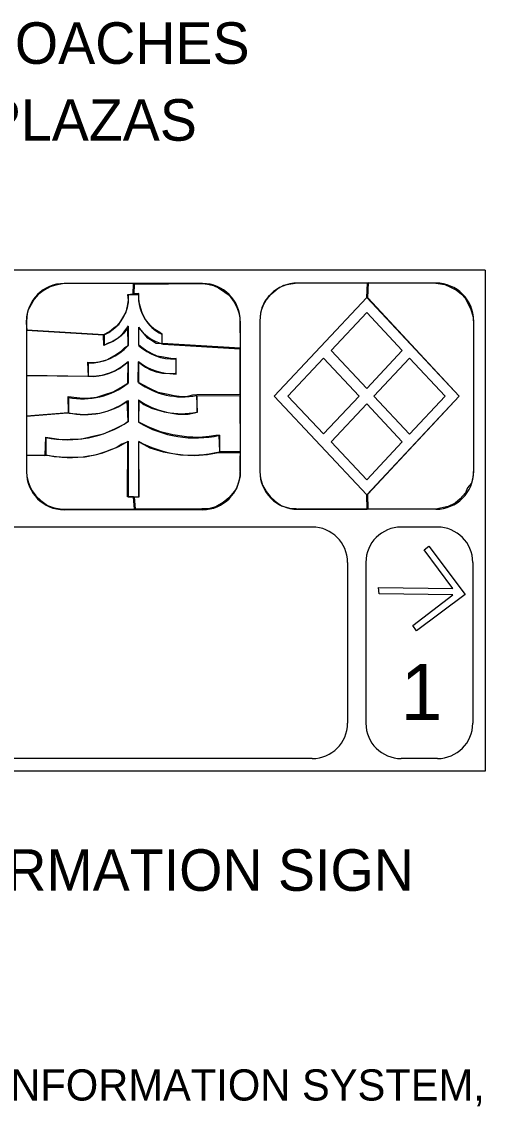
# Model space of a CAD drawing. Extents: x 52521.5 to 52556.9, y 9932.2 to 9956.4.
# Drawn here: x 52543.38 to 52545.62, y 9937.94 to 9943.16 of the extents above; entities that cross this region are included whole.
import ezdxf

# ---------------------------------------------------------------- set-up
doc = ezdxf.new("R2010")
doc.units = 0
for name, color, linetype in [('Level 1', 7, 'Continuous'), ('Level 2', 7, 'Continuous'), ('Level 21', 7, 'Continuous'), ('Level 3', 7, 'Continuous'), ('Level 45', 7, 'Continuous')]:
    doc.layers.add(name, color=color, linetype=linetype)

msp = doc.modelspace()

# ---------------------------------------------------------------- linework, layer by layer
at = {"layer": 'Level 1'}
for p, q in [((52545.616, 9941.9613), (52539.976, 9941.9613)), ((52545.616, 9941.9613), (52545.616, 9939.5495)), ((52544.2549, 9941.8978), (52543.5892, 9941.8978)), ((52545.3783, 9941.8998), (52544.7126, 9941.8998)), ((52543.4077, 9941.7162), (52543.4077, 9940.99)), ((52544.4365, 9941.7162), (52544.4365, 9940.99)), ((52544.5309, 9941.7183), (52544.5309, 9940.9921)), ((52545.5598, 9941.7183), (52545.5598, 9940.9921)), ((52544.2549, 9940.8084), (52543.5892, 9940.8084)), ((52545.3783, 9940.8105), (52544.7126, 9940.8105)), ((52544.783, 9940.7248), (52540.2065, 9940.7248)), ((52545.3855, 9940.7248), (52545.2113, 9940.7248)), ((52544.953, 9940.5548), (52544.953, 9939.78)), ((52545.0412, 9940.5548), (52545.0412, 9939.78)), ((52545.5555, 9940.5548), (52545.5555, 9939.78)), ((52544.783, 9939.61), (52540.2065, 9939.61)), ((52545.3855, 9939.61), (52545.2113, 9939.61)), ((52545.616, 9939.5495), (52539.976, 9939.5495))]:
    msp.add_line(p, q, dxfattribs=at)
for points in [[(52545.0453, 9941.8306), (52544.6001, 9941.3552)], [(52545.4907, 9941.3552), (52545.0453, 9941.8306)], [(52544.6001, 9941.3552), (52545.0453, 9940.8797)], [(52545.0453, 9940.8797), (52545.4907, 9941.3552)]]:
    msp.add_lwpolyline(points, dxfattribs=at)
for centre, radius, start, end in [((52543.5892, 9941.7162), 0.1816, 90, 180), ((52544.255, 9941.7162), 0.1816, 0, 90), ((52544.7125, 9941.7183), 0.1816, 90, 180), ((52545.3783, 9941.7183), 0.1816, 0, 90), ((52543.5892, 9940.99), 0.1816, 180, 270), ((52544.255, 9940.99), 0.1816, 270, 0), ((52544.7125, 9940.9921), 0.1816, 180, 270), ((52545.3783, 9940.9921), 0.1816, 270, 0), ((52544.783, 9940.5548), 0.17, 0, 90), ((52545.2113, 9940.5548), 0.17, 90, 180), ((52545.3855, 9940.5548), 0.17, 0, 90), ((52544.783, 9939.78), 0.17, 270, 0), ((52545.2113, 9939.78), 0.17, 180, 270), ((52545.3855, 9939.78), 0.17, 270, 0)]:
    msp.add_arc(centre, radius, start, end, dxfattribs=at)
at = {"layer": 'Level 21'}
for p, q in [((52543.8971, 9941.8447), (52543.9471, 9941.8447)), ((52543.8971, 9941.8447), (52543.8971, 9941.8023)), ((52543.9471, 9941.8447), (52543.9471, 9941.8114)), ((52543.8971, 9941.6924), (52543.8971, 9941.5992)), ((52543.781, 9941.6503), (52543.781, 9941.6014)), ((52543.9471, 9941.6882), (52543.9471, 9941.5988)), ((52544.0595, 9941.6552), (52544.0595, 9941.611)), ((52544.1264, 9941.5357), (52544.1264, 9941.4642)), ((52543.7047, 9941.5161), (52543.7047, 9941.4516)), ((52543.8971, 9941.5216), (52543.8971, 9941.4175)), ((52543.9471, 9941.5217), (52543.9471, 9941.4207)), ((52543.6104, 9941.3487), (52543.6104, 9941.2768)), ((52543.8971, 9941.3349), (52543.8971, 9941.2318)), ((52543.9471, 9941.3368), (52543.9471, 9941.2293)), ((52544.2269, 9941.3589), (52544.2269, 9941.2812)), ((52543.6104, 9941.2768), (52543.6104, 9941.2752)), ((52544.2269, 9941.2812), (52544.2269, 9941.2782)), ((52544.3359, 9941.1668), (52544.3359, 9941.092)), ((52543.5011, 9941.1561), (52543.5011, 9941.077)), ((52543.8971, 9941.1388), (52543.8971, 9940.8711)), ((52543.9471, 9941.1377), (52543.9471, 9940.8711)), ((52543.5011, 9941.077), (52543.5011, 9941.0732)), ((52544.3359, 9941.092), (52544.3359, 9941.0877)), ((52543.8971, 9940.8711), (52543.9471, 9940.8711))]:
    msp.add_line(p, q, dxfattribs=at)
for centre, radius, start, end in [((52543.6993, 9941.8336), 0.2005, 294.0084, 352.6544), ((52544.1472, 9941.8337), 0.2005, 178.4844, 244.0339), ((52543.7251, 9941.7947), 0.2005, 286.368, 329.6831), ((52544.1125, 9941.8013), 0.2005, 214.5822, 254.6301), ((52543.7078, 9941.7687), 0.2538, 269.603, 318.2241), ((52544.1167, 9941.7879), 0.2538, 228.3135, 271.911), ((52543.721, 9941.7042), 0.2538, 265.9361, 313.8683), ((52544.1073, 9941.7185), 0.2538, 230.9016, 273.7158), ((52543.6784, 9941.6976), 0.3553, 258.9822, 307.9375), ((52544.1577, 9941.7073), 0.3553, 233.6566, 281.2018), ((52543.6882, 9941.6218), 0.3553, 257.3239, 305.9533), ((52544.1535, 9941.6261), 0.3553, 234.4967, 281.9558), ((52543.6062, 9941.6774), 0.5318, 258.6214, 303.1771), ((52544.2205, 9941.6858), 0.5318, 239.047, 282.5356), ((52543.6188, 9941.5918), 0.5318, 257.2411, 301.5181), ((52544.2051, 9941.6031), 0.5318, 240.941, 284.2453)]:
    msp.add_arc(centre, radius, start, end, dxfattribs=at)
at = {"layer": 'Level 3'}
msp.add_lwpolyline([(52545.344, 9940.6325), (52545.5187, 9940.4005), (52545.2855, 9940.2248), (52545.2667, 9940.2503), (52545.4593, 9940.3983), (52545.1055, 9940.4026), (52545.1023, 9940.4333), (52545.4595, 9940.4297), (52545.3213, 9940.6154)], close=True, dxfattribs=at)
at = {"layer": 'Level 45'}
for points in [[(52543.9213, 9941.8487), (52543.9225, 9941.8957), (52543.5892, 9941.8978), (52543.5644, 9941.8934), (52543.5426, 9941.8888), (52543.5219, 9941.882), (52543.4921, 9941.8659), (52543.4646, 9941.8453), (52543.445, 9941.8223), (52543.4301, 9941.7971), (52543.4141, 9941.7683), (52543.4083, 9941.7373), (52543.406, 9941.7075), (52543.4094, 9941.6754), (52543.7802, 9941.6524), (52543.8077, 9941.6662), (52543.8295, 9941.6858), (52543.8525, 9941.7007), (52543.8708, 9941.7327), (52543.8869, 9941.7592), (52543.8938, 9941.789), (52543.8984, 9941.8177), (52543.8949, 9941.8453)], [(52543.9259, 9941.8487), (52543.9282, 9941.8946), (52544.2549, 9941.8978), (52544.2794, 9941.8946), (52544.3082, 9941.8877), (52544.3322, 9941.8762), (52544.3621, 9941.8567), (52544.3827, 9941.8418), (52544.4068, 9941.8074), (52544.4195, 9941.7833), (52544.4298, 9941.7558), (52544.4344, 9941.7317), (52544.4355, 9941.587), (52544.0602, 9941.6088), (52544.0602, 9941.6558), (52544.0488, 9941.6616), (52544.0258, 9941.6765), (52544.0017, 9941.6983), (52543.981, 9941.7236), (52543.9638, 9941.7569), (52543.9547, 9941.7878), (52543.9477, 9941.8131), (52543.9477, 9941.8498)], [(52545.0453, 9941.8306), (52545.0488, 9941.8994), (52544.7125, 9941.8999), (52544.6698, 9941.8934), (52544.6447, 9941.8875), (52544.6197, 9941.8743), (52544.5982, 9941.8564), (52544.5718, 9941.8348), (52544.5551, 9941.8122), (52544.5408, 9941.7811), (52544.5347, 9941.7536), (52544.5309, 9941.7183), (52544.5309, 9940.9921), (52544.5336, 9940.9609), (52544.5443, 9940.9274), (52544.5611, 9940.8963), (52544.5802, 9940.8713), (52544.6041, 9940.8497), (52544.6352, 9940.827), (52544.6734, 9940.8162), (52544.7033, 9940.8138), (52544.7126, 9940.8105), (52545.0477, 9940.8103), (52545.0453, 9940.8797), (52544.6001, 9941.3552)], [(52545.0501, 9941.8289), (52545.0537, 9941.9018), (52545.3783, 9941.8998), (52545.4207, 9941.8922), (52545.4446, 9941.8815), (52545.4769, 9941.8659), (52545.5008, 9941.8468), (52545.5199, 9941.8265), (52545.5342, 9941.8002), (52545.5462, 9941.7727), (52545.5558, 9941.7416), (52545.5598, 9941.7183), (52545.5598, 9940.9921), (52545.5558, 9940.9657), (52545.5498, 9940.9358), (52545.5307, 9940.9131), (52545.5212, 9940.8892), (52545.4948, 9940.8604), (52545.4709, 9940.8402), (52545.4374, 9940.8234), (52545.3783, 9940.8105), (52545.0525, 9940.8114), (52545.0501, 9940.8832), (52545.4907, 9941.3552)], [(52545.0453, 9941.7575), (52544.8741, 9941.5746), (52545.0452, 9941.3917), (52545.2166, 9941.5746)], [(52543.4083, 9941.4562), (52543.7056, 9941.4516), (52543.7022, 9941.5182), (52543.732, 9941.517), (52543.7572, 9941.5204), (52543.7939, 9941.5307), (52543.8307, 9941.5503), (52543.864, 9941.5721), (52543.8812, 9941.5893), (52543.8973, 9941.5997), (52543.8949, 9941.6846), (52543.8766, 9941.6593), (52543.8628, 9941.6456), (52543.8433, 9941.6306), (52543.8249, 9941.6192), (52543.8008, 9941.61), (52543.7802, 9941.5997), (52543.7779, 9941.649), (52543.4083, 9941.6719)], [(52544.4344, 9941.3632), (52544.2278, 9941.3621), (52544.2072, 9941.3597), (52544.183, 9941.354), (52544.1532, 9941.3517), (52544.1188, 9941.3563), (52544.0809, 9941.3655), (52544.0418, 9941.3735), (52544.0017, 9941.3919), (52543.9673, 9941.4091), (52543.9454, 9941.4229), (52543.9466, 9941.5204), (52543.965, 9941.5067), (52543.9799, 9941.4941), (52544.0052, 9941.4826), (52544.0315, 9941.4722), (52544.0625, 9941.4653), (52544.0969, 9941.4642), (52544.1279, 9941.4619), (52544.1279, 9941.5365), (52544.1107, 9941.5342), (52544.0671, 9941.5423), (52544.0373, 9941.548), (52544.0132, 9941.5595), (52543.9799, 9941.5767), (52543.9627, 9941.5893), (52543.9489, 9941.6007), (52543.9477, 9941.6846), (52543.973, 9941.6547), (52543.9891, 9941.6363), (52544.0086, 9941.6249), (52544.0315, 9941.6111), (52544.0557, 9941.6088), (52544.066, 9941.6053), (52544.4344, 9941.5824)], [(52544.8369, 9941.5389), (52544.6657, 9941.356), (52544.8368, 9941.1731), (52545.0082, 9941.356)], [(52545.2508, 9941.5375), (52545.0796, 9941.3546), (52545.2507, 9941.1717), (52545.4221, 9941.3546)], [(52543.4083, 9941.2611), (52543.6092, 9941.276), (52543.608, 9941.3528), (52543.6505, 9941.3482), (52543.6803, 9941.3448), (52543.7159, 9941.3472), (52543.7458, 9941.3506), (52543.7847, 9941.3632), (52543.8249, 9941.3758), (52543.8617, 9941.3965), (52543.8949, 9941.4182), (52543.8973, 9941.5204), (52543.8617, 9941.4929), (52543.8376, 9941.478), (52543.8066, 9941.4653), (52543.771, 9941.455), (52543.732, 9941.4492), (52543.7022, 9941.4492), (52543.4083, 9941.4538)], [(52543.4083, 9941.0728), (52543.4978, 9941.0717), (52543.5013, 9941.1578), (52543.5736, 9941.1462), (52543.6183, 9941.1474), (52543.6734, 9941.1498), (52543.7274, 9941.1623), (52543.7779, 9941.1738), (52543.833, 9941.1979), (52543.8777, 9941.2198), (52543.8973, 9941.2347), (52543.8927, 9941.3311), (52543.8628, 9941.3116), (52543.8261, 9941.2943), (52543.7951, 9941.2818), (52543.7583, 9941.2725), (52543.7217, 9941.2679), (52543.6837, 9941.2657), (52543.6493, 9941.2691), (52543.6126, 9941.2714), (52543.6034, 9941.2737), (52543.4083, 9941.2576)], [(52544.4367, 9941.0877), (52544.338, 9941.0889), (52544.3357, 9941.1669), (52544.3185, 9941.1658), (52544.2863, 9941.1612), (52544.2382, 9941.1554), (52544.1773, 9941.1589), (52544.1119, 9941.1692), (52544.0533, 9941.183), (52543.9937, 9941.2071), (52543.9477, 9941.2301), (52543.9501, 9941.3333), (52543.973, 9941.315), (52544.0097, 9941.2967), (52544.0706, 9941.2794), (52544.136, 9941.2679), (52544.1865, 9941.2691), (52544.2312, 9941.2782), (52544.2278, 9941.3563), (52544.4344, 9941.3586)], [(52545.0453, 9941.3188), (52544.8741, 9941.1359), (52545.0452, 9940.953), (52545.2166, 9941.1359)], [(52543.9271, 9940.8112), (52543.9225, 9940.8708), (52543.8938, 9940.8708), (52543.8949, 9941.1359), (52543.8662, 9941.1233), (52543.8387, 9941.1072), (52543.8123, 9941.0969), (52543.7732, 9941.0808), (52543.7366, 9941.0705), (52543.6907, 9941.0613), (52543.6447, 9941.0591), (52543.6012, 9941.0591), (52543.5414, 9941.0637), (52543.5093, 9941.0694), (52543.4967, 9941.0671), (52543.4083, 9941.0694), (52543.4077, 9940.99), (52543.4094, 9940.9695), (52543.4152, 9940.9431), (52543.4244, 9940.9213), (52543.4347, 9940.8995), (52543.4519, 9940.8754), (52543.4772, 9940.8524), (52543.5093, 9940.8283), (52543.5414, 9940.8168), (52543.5702, 9940.8134)], [(52543.9317, 9940.8112), (52543.9271, 9940.8708), (52543.9501, 9940.8708), (52543.9477, 9941.1348), (52543.9718, 9941.1222), (52544.0006, 9941.1072), (52544.0648, 9941.0877), (52544.1486, 9941.0728), (52544.2175, 9941.0694), (52544.2794, 9941.0751), (52544.3311, 9941.0843), (52544.3438, 9941.0843), (52544.4355, 9941.0832), (52544.4344, 9941.0533), (52544.4344, 9941.012), (52544.4367, 9940.9707), (52544.4298, 9940.9466), (52544.4183, 9940.911), (52544.4011, 9940.888), (52544.3816, 9940.8651), (52544.3541, 9940.8432), (52544.3185, 9940.8226), (52544.2829, 9940.8122), (52544.2519, 9940.8122)]]:
    msp.add_lwpolyline(points, close=True, dxfattribs=at)

# ---------------------------------------------------------------- texts
at = {"layer": 'Level 1'}
msp.add_text('1', height=0.27, dxfattribs=at).set_placement((52545.2088, 9939.7955))
at = {"layer": 'Level 2'}
msp.add_text('EXAMPLE OF PLAZA INFORMATION SIGN', height=0.2, dxfattribs=at).set_placement((52539.9666, 9938.9732))
at = {"layer": 'Level 3'}
for s, height, p in [('ONLY USED ON APPROACHES', 0.2, (52540.5282, 9942.9555)), ('TO INFORMATION PLAZAS', 0.2, (52540.8102, 9942.5853)), ("FOR MORE DETAILS ON THE STATE'S INFORMATION SYSTEM,", 0.15, (52539.5576, 9937.9634))]:
    msp.add_text(s, height=height, dxfattribs=at).set_placement(p)

doc.saveas('drawing.dxf')
